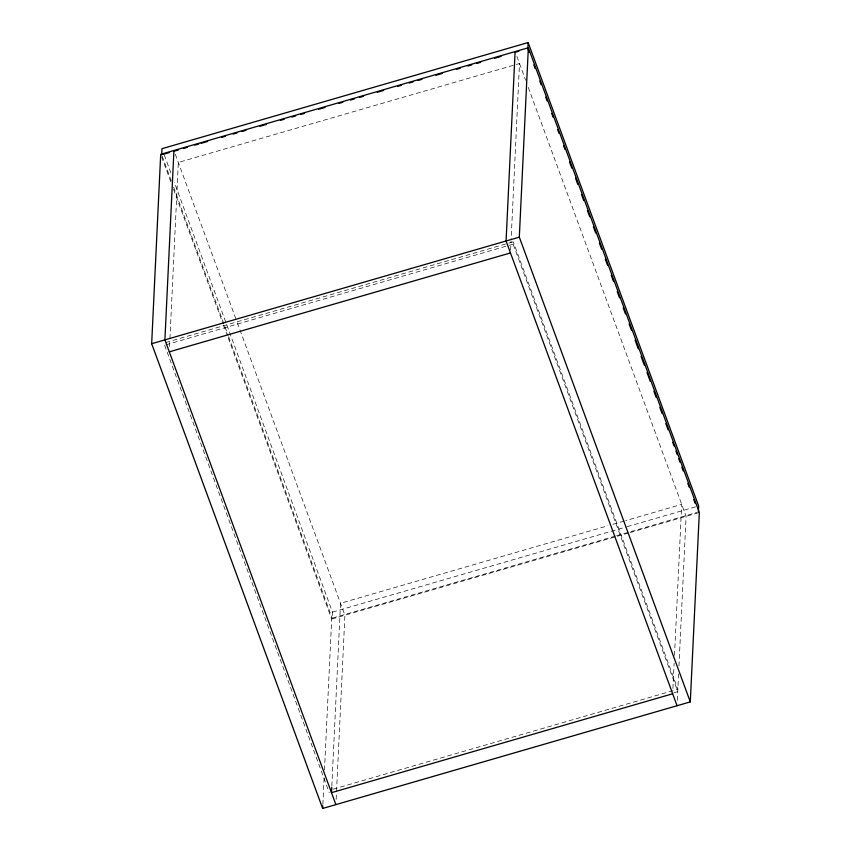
<?xml version="1.0" encoding="UTF-8"?>
<svg xmlns="http://www.w3.org/2000/svg" width="851" height="851" viewBox="0 0 851 851"><rect width="100%" height="100%" fill="white"/><g stroke="black" fill="none" stroke-linecap="round" stroke-linejoin="round"><path stroke-width="0.64" stroke-dasharray="4.25 3.19" d="M169.551 346.538L169.87 339.911M169.934 338.592L178.327 162.445L519.504 63.548L511.111 239.695M322.848 804.472L324.178 776.665M324.486 770.038L331.688 619.06L227.632 336.241M615.422 536.077L332.177 618.188L332.464 612.103L174.349 182.327M331.816 786.037L340.528 603.274L607.859 525.78M336.145 799.312L336.464 792.696M336.528 791.366L344.921 615.23L236.738 321.189M510.6 250.29L511.047 241.014M673.949 692.735L677.779 691.618L513.142 244.152L513.249 241.79L166.009 342.442M672.918 688.47L674.12 663.301M674.503 655.355L681.694 504.377L625.687 520.621M677.322 700.416L678.577 673.928M678.96 665.982L686.097 516.334L527.939 86.483M165.892 344.815L513.142 244.152M612.954 524.301L624.411 520.982M332.464 612.103L625.91 527.035M627.187 526.663L698.639 505.951M616.698 535.715L697.075 512.408M331.688 619.06L616.081 536.63M617.347 536.258L628.804 532.939M630.08 532.566L698.128 512.845M333.198 789.175L677.885 689.257L513.249 241.79M516.865 56.379L525.652 80.249M175.306 154.233L236.28 319.944M164.264 154.925L171.136 173.604M162.137 156.031L171.306 180.944M173.593 187.167L228.132 335.411M228.6 336.656L332.177 618.188M161.616 156.818L171.242 182.986M173.53 189.22L223.047 323.774M223.505 325.018L227.164 334.986M164.615 345.176L329.252 792.653"/><path stroke-width="1.28" d="M151.669 343.719L160.701 154.329L528.343 47.762L699.331 512.493L690.299 701.884L322.657 808.45L151.669 343.719L519.312 237.152L528.343 47.762M161.679 154.786L161.967 148.691L528.141 42.55L698.639 505.951L698.352 512.047M173.934 150.499L164.903 339.879L335.89 804.61M322.657 808.45L322.784 805.801M331.752 787.366L331.496 792.664L672.673 693.767M515.11 51.592L506.079 240.982L677.066 705.713M528.141 42.55L527.854 48.635L529.226 52.379M162.956 154.414L169.338 152.563M174.434 151.084L178.263 149.978M183.369 148.489L187.199 147.383M194.847 145.17L198.677 144.053M201.23 143.319L207.612 141.468M221.643 137.394L225.472 136.288M233.131 134.075L236.95 132.958M242.056 131.48L245.886 130.373M259.917 126.299L266.299 124.459M280.33 120.385L284.16 119.278M291.819 117.055L295.648 115.949M300.743 114.47L304.573 113.364M318.604 109.29L324.986 107.439M339.028 103.375L342.847 102.269M350.506 100.046L354.335 98.939M359.441 97.461L363.26 96.344M377.301 92.28L383.673 90.429M397.715 86.366L401.544 85.249M409.193 83.036L413.022 81.919M418.128 80.441L421.958 79.334M435.989 75.271L442.371 73.42M456.402 69.346L460.231 68.24M467.88 66.016L471.709 64.91M476.815 63.431L480.645 62.325M494.676 58.251L501.058 56.4M515.089 52.337L518.919 51.23M169.306 351.835L510.472 252.938M533.811 64.836L535.183 68.569M539.768 81.026L541.14 84.76M545.725 97.216L547.097 100.961M551.682 113.417L553.054 117.151M557.639 129.607L559.011 133.341M563.596 145.798L564.979 149.542M569.553 161.998L571.851 168.221M575.521 178.189L577.808 184.422M581.478 194.39L583.765 200.613M587.435 210.58L589.722 216.814M593.392 226.77L595.679 233.004M599.349 242.971L601.646 249.194M605.306 259.161L607.603 265.395M611.263 275.352L613.56 281.585M617.22 291.553L619.517 297.776M623.187 307.743L625.474 313.976M629.144 323.944L631.431 330.167M635.101 340.134L638.303 348.857M641.058 356.324L644.271 365.047M647.015 372.525L650.228 381.237M653.887 391.205L656.185 397.438M659.844 407.406L662.142 413.629M665.812 423.596L668.099 429.829M672.684 442.286L674.056 446.02M675.896 450.998L677.268 454.742M678.641 458.476L680.013 462.21M681.853 467.199L683.225 470.933M687.81 483.389L689.182 487.123M693.767 499.58L695.139 503.324M519.312 237.152L690.299 701.884"/></g></svg>
